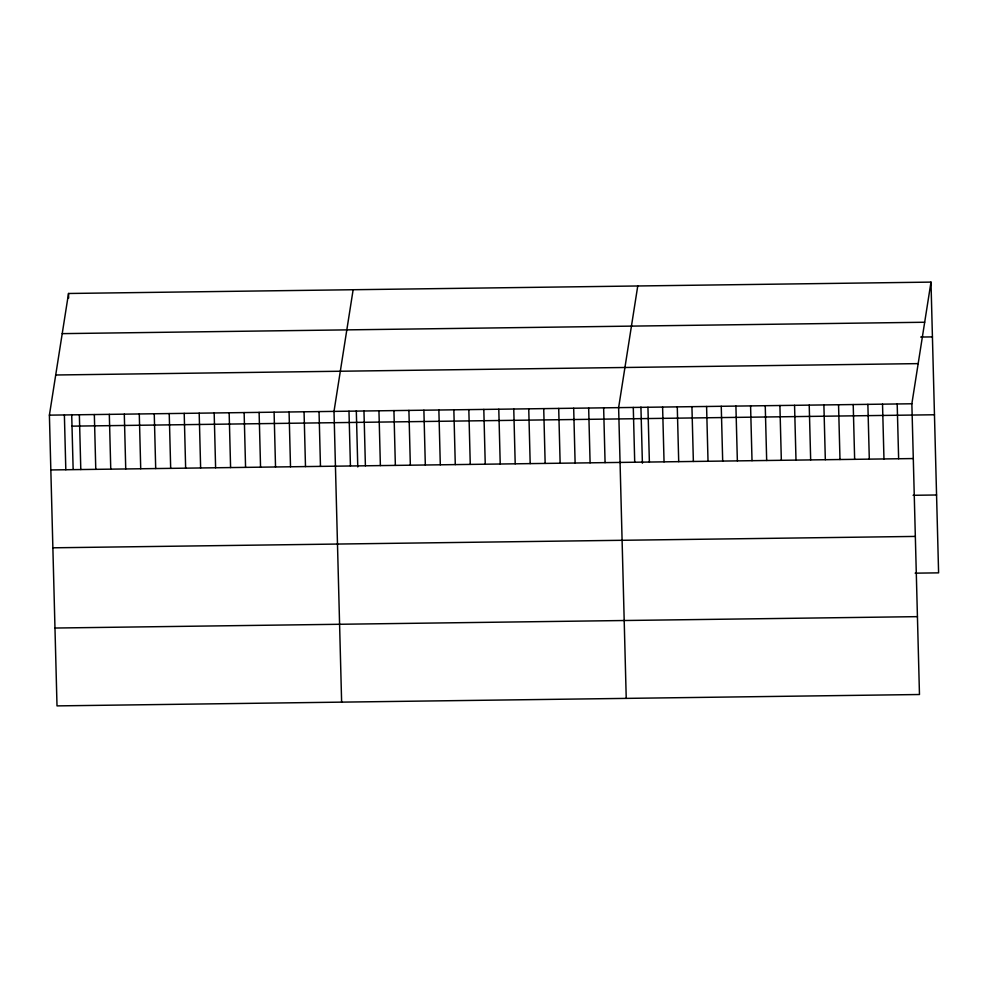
<?xml version="1.0" encoding="UTF-8"?>
<svg xmlns="http://www.w3.org/2000/svg" width="988" height="988" viewBox="0 0 988 988"><rect width="100%" height="100%" fill="white"/><g stroke="black" fill="none" stroke-linecap="round" stroke-linejoin="round"><path stroke-width="1.48" d="M930.992 282.111L911.862 403.771L919.47 694.515L57.008 705.889L49.4 415.145L68.53 293.485L930.992 282.111L938.6 572.855L915.147 573.164M353.136 289.731L334.006 411.391L341.626 702.135M637.754 285.977L618.624 407.636L626.231 698.38M62.219 333.635L924.669 322.249M920.693 337.056L932.425 336.896M55.711 374.995L918.173 363.621M49.4 415.145L911.862 403.771M72.001 426.149L934.463 414.762M50.833 469.942L913.295 458.556M913.097 495.297L936.562 494.988M52.87 547.809L915.333 536.422M54.97 628.035L917.432 616.648M897.19 403.956L898.635 458.753M882.531 404.154L883.964 458.951M867.872 404.351L869.304 459.136M853.212 404.537L854.645 459.334M838.553 404.734L839.985 459.531M823.893 404.932L825.326 459.716M809.221 405.117L810.666 459.914M794.562 405.315L795.995 460.112M779.903 405.512L781.335 460.297M765.243 405.698L766.676 460.494M750.584 405.895L752.016 460.692M735.912 406.093L737.357 460.877M721.252 406.278L722.685 461.075M706.593 406.476L708.025 461.273M691.933 406.673L693.366 461.458M677.274 406.858L678.707 461.655M662.602 407.056L664.047 461.853M647.943 407.254L649.375 462.038M640.928 407.093L642.398 463.199M633.283 407.439L634.716 462.236M603.643 407.834L605.076 462.631M588.663 408.032L590.095 462.829M573.682 408.229L575.115 463.026M558.702 408.427L560.134 463.224M543.721 408.624L545.154 463.421M528.741 408.822L530.186 463.619M513.76 409.02L515.205 463.817M498.792 409.217L500.224 464.014M483.811 409.415L485.244 464.212M468.831 409.612L470.263 464.409M453.85 409.81L455.283 464.607M438.87 410.008L440.302 464.805M423.889 410.205L425.322 465.002M408.909 410.403L410.341 465.2M393.928 410.6L395.361 465.397M378.947 410.798L380.38 465.595M363.967 410.996L365.399 465.793M356.31 410.847L357.78 466.954M348.986 411.193L350.431 465.99M319.038 411.588L320.47 466.385M304.057 411.786L305.49 466.583M289.076 411.984L290.509 466.781M274.096 412.181L275.529 466.978M259.115 412.379L260.548 467.176M244.135 412.576L245.567 467.373M229.154 412.774L230.587 467.571M214.174 412.972L215.606 467.769M199.193 413.169L200.626 467.966M184.213 413.367L185.645 468.164M169.232 413.564L170.677 468.361M154.252 413.762L155.696 468.559M139.283 413.96L140.716 468.757M124.303 414.157L125.735 468.954M109.322 414.355L110.755 469.152M94.342 414.552L95.774 469.349M79.361 414.75L80.794 469.547M68.53 293.485L68.654 298.055M71.704 414.602L73.137 469.226M64.381 414.948L65.813 469.745"/></g></svg>
